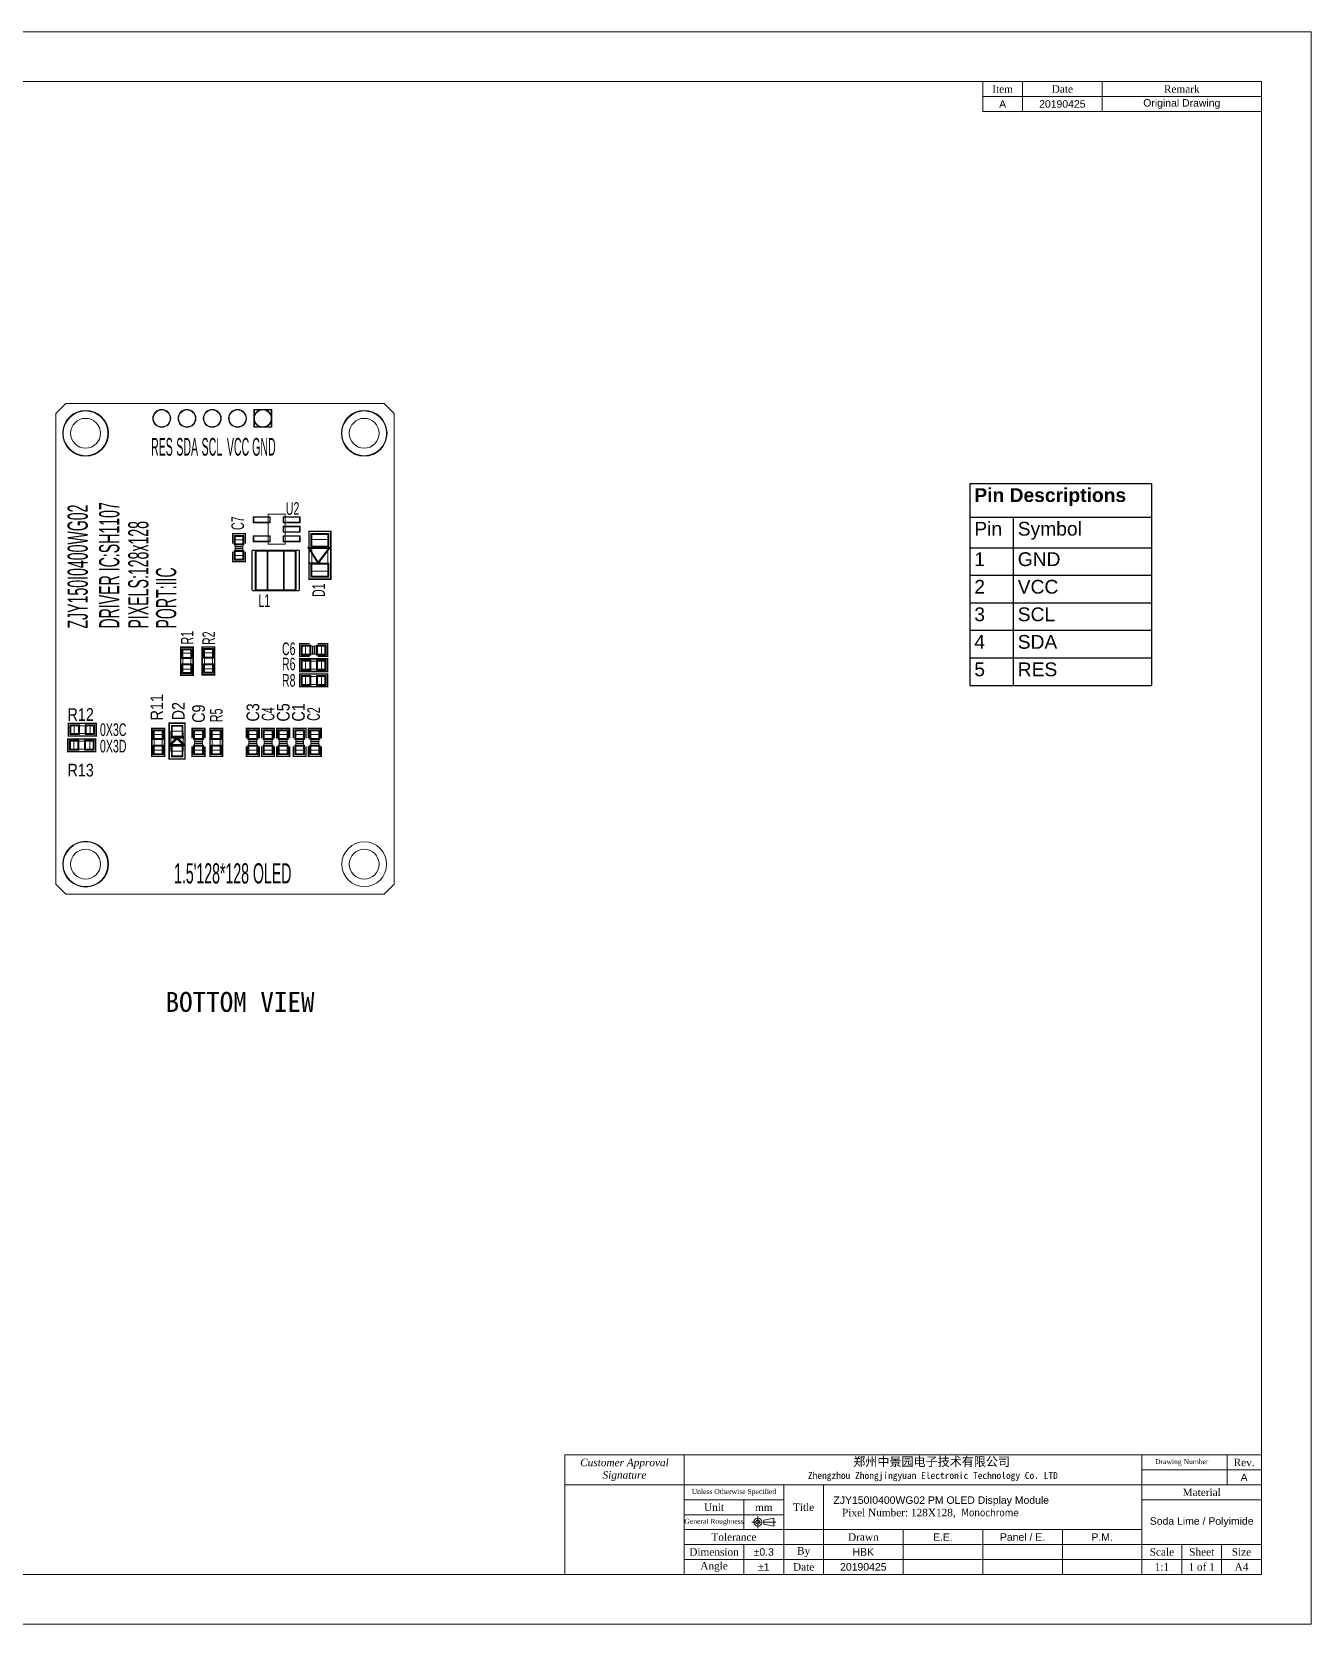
# Model space of a CAD drawing. Header units: millimetres. Extents: x 0 to 240, y 0 to 160.
# Drawn here: x 111.5 to 240, y 0 to 160 of the extents above; entities that cross this region are included whole.
import ezdxf
from ezdxf.enums import TextEntityAlignment as Align

# ---------------------------------------------------------------- set-up
doc = ezdxf.new("R2010")
doc.units = ezdxf.units.MM
doc.linetypes.add('CENTER', pattern=[2, 1.25, -0.25, 0.25, -0.25])
for name, color, linetype in [('BG_OUTLINE', 254, 'Continuous'), ('BG_SILKSCREEN_BOTTOM', 2, 'Continuous'), ('BG_SILKSCREEN_TOP', 7, 'Continuous'), ('Frame', 7, 'Continuous'), ('PG_ASSEMBLY_TOP', 111, 'Continuous'), ('PG_SILKSCREEN_TOP', 7, 'Continuous'), ('PIN_BOTTOM', 2, 'Continuous'), ('PIN_PASTEMASK_TOP', 85, 'Continuous'), ('PIN_SOLDERMASK_BOTTOM', 85, 'Continuous'), ('PIN_SOLDERMASK_TOP', 85, 'Continuous'), ('PIN_TOP', 80, 'Continuous'), ('RD_SILKSCREEN_TOP', 7, 'Continuous')]:
    doc.layers.add(name, color=color, linetype=linetype)
doc.styles.get("Standard").update_dxf_attribs({"font": 'arial.ttf'})

# ---------------------------------------------------------------- blocks, each defined once
blk = doc.blocks.new('*T35')
at = {"color": 0, "linetype": 'ByBlock', "lineweight": -2, "transparency": 16777216}
for p, q in [((0, 0), (18.27, 0)), ((0, 0), (0, -20.28)), ((18.27, 0), (18.27, -20.28)), ((0, -3.38), (18.27, -3.38)), ((4.36, -3.38), (4.36, -20.28)), ((0, -6.44), (18.27, -6.44)), ((0, -9.21), (18.27, -9.21)), ((0, -11.98), (18.27, -11.98)), ((0, -14.74), (18.27, -14.74)), ((0, -17.51), (18.27, -17.51)), ((0, -20.28), (18.27, -20.28))]:
    blk.add_line(p, q, dxfattribs=at)
at = {"color": 0, "lineweight": 0, "transparency": 16777216, "attachment_point": 1}
for s, insert, char_height, width in [('{\\fArial|b1|i0|c0|p34;\\C256;Pin Descriptions }', (0.46, -0.46), 1.3838, 17.3458), ('Pin', (0.46, -3.84), 1.384, 3.4407), ('Symbol', (4.82, -3.84), 1.384, 12.9826), ('1', (0.46, -6.9), 1.38, 3.4407), ('GND', (4.82, -6.9), 1.384, 12.9826), ('2', (0.46, -9.67), 1.38, 3.4407), ('VCC', (4.82, -9.67), 1.384, 12.9826), ('3', (0.46, -12.44), 1.38, 3.4407), ('SCL', (4.82, -12.44), 1.384, 12.9826), ('4', (0.46, -15.21), 1.38, 3.4407), ('SDA', (4.82, -15.21), 1.384, 12.9826), ('5', (0.46, -17.97), 1.38, 3.4407), ('RES', (4.82, -17.97), 1.384, 12.9826)]:
    blk.add_mtext(s, dxfattribs=dict(at, insert=insert, char_height=char_height, width=width))

msp = doc.modelspace()

# ---------------------------------------------------------------- hatches: boundary and pattern name
h = msp.add_hatch()
h.set_pattern_fill('ANSI31', color=3, scale=10)
h.paths.add_polyline_path([(94.401, 98.775), (96.569, 98.775), (96.569, 112.475), (94.401, 112.475)])
h.paths.add_polyline_path([(201.125, 52.657), (226.051, 52.657), (226.051, 80.481), (201.125, 80.481)], flags=9)
h.paths.add_polyline_path([(38.987, 112.977), (41.772, 112.977), (41.772, 114.947), (38.987, 114.947)], flags=9)
h.paths.add_polyline_path([(41.501, 112.977), (44.181, 112.977), (44.181, 114.947), (41.501, 114.947)], flags=9)
h.paths.add_polyline_path([(43.99, 113.028), (46.511, 113.028), (46.511, 114.998), (43.99, 114.998)], flags=9)
h.paths.add_polyline_path([(46.302, 113.003), (48.93, 113.003), (48.93, 114.973), (46.302, 114.973)], flags=9)
h.paths.add_polyline_path([(48.918, 113.028), (51.545, 113.028), (51.545, 114.998), (48.918, 114.998)], flags=9)
h.paths.add_polyline_path([(51.75, 113.028), (53.79, 113.028), (53.79, 114.998), (51.75, 114.998)], flags=9)
h.paths.add_polyline_path([(54.417, 112.977), (56.405, 112.977), (56.405, 114.947), (54.417, 114.947)], flags=9)
h.paths.add_polyline_path([(56.676, 113.01), (59.122, 113.01), (59.122, 114.915), (56.676, 114.915)], flags=9)
h.paths.add_polyline_path([(42.024, 93.808), (57.355, 93.808), (57.355, 97.804), (42.024, 97.804)], flags=9)
h.paths.add_polyline_path([(92.798, 8.188), (128.015, 8.188), (128.015, 13.014), (92.798, 13.014)], flags=9)
h.paths.add_polyline_path([(96.778, 11.758), (124.843, 11.758), (124.843, 16.583), (96.778, 16.583)], flags=9)
h.paths.add_polyline_path([(90.56, 36.753), (136.503, 36.753), (136.503, 41.579), (90.56, 41.579)], flags=9)
h.paths.add_polyline_path([(12.906, 15.417), (58.673, 15.417), (58.673, 43.024), (12.906, 43.024)], flags=9)
h.paths.add_polyline_path([(129.416, 28.209), (142.035, 28.209), (142.035, 32.693), (129.416, 32.693)], flags=9)
h.paths.add_polyline_path([(71.207, 27.195), (81.654, 27.195), (81.654, 33.191), (71.207, 33.191)], flags=9)
h.paths.add_polyline_path([(189.314, 14.056), (214.505, 14.056), (214.505, 17.118), (189.314, 17.118)], flags=9)
h.paths.add_polyline_path([(192.487, 4.97), (197.524, 4.97), (197.524, 6.516), (192.487, 6.516)], flags=9)
h.paths.add_polyline_path([(217.741, 7.965), (220.27, 7.965), (220.27, 9.511), (217.741, 9.511)], flags=9)
h.paths.add_polyline_path([(193.694, 6.465), (196.224, 6.465), (196.224, 8.011), (193.694, 8.011)], flags=9)
h.paths.add_polyline_path([(224.013, 14.227), (230.437, 14.227), (230.437, 15.257), (224.013, 15.257)], flags=9)
h.paths.add_polyline_path([(232.725, 13.965), (233.802, 13.965), (233.802, 15.511), (232.725, 15.511)], flags=9)
h.paths.add_polyline_path([(184.31, 4.964), (185.843, 4.964), (185.843, 6.509), (184.31, 6.509)], flags=9)
h.paths.add_polyline_path([(166.412, 14.183), (175.514, 14.183), (175.514, 17.034), (166.412, 17.034)], flags=9)
h.paths.add_polyline_path([(223.599, 9.569), (234.398, 9.569), (234.398, 11.115), (223.599, 11.115)], flags=9)
h.paths.add_polyline_path([(232.076, 15.456), (234.512, 15.456), (234.512, 17.057), (232.076, 17.057)], flags=9)
h.paths.add_polyline_path([(231.84, 6.447), (234.122, 6.447), (234.122, 8.048), (231.84, 8.048)], flags=9)
h.paths.add_polyline_path([(232.151, 4.948), (233.879, 4.948), (233.879, 6.549), (232.151, 6.549)], flags=9)
h.paths.add_polyline_path([(223.594, 6.447), (226.368, 6.447), (226.368, 8.048), (223.594, 8.048)], flags=9)
h.paths.add_polyline_path([(224.108, 4.956), (225.898, 4.956), (225.898, 6.557), (224.108, 6.557)], flags=9)
h.paths.add_polyline_path([(201.827, 7.965), (204.182, 7.965), (204.182, 9.511), (201.827, 9.511)], flags=9)
h.paths.add_polyline_path([(208.546, 7.965), (213.464, 7.965), (213.464, 9.511), (208.546, 9.511)], flags=9)
h.paths.add_polyline_path([(226.939, 12.446), (231.065, 12.446), (231.065, 14.047), (226.939, 14.047)], flags=9)
h.paths.add_polyline_path([(227.547, 6.447), (230.384, 6.447), (230.384, 8.048), (227.547, 8.048)], flags=9)
h.paths.add_polyline_path([(227.523, 4.947), (230.482, 4.947), (230.482, 6.548), (227.523, 6.548)], flags=9)
h.paths.add_polyline_path([(224.273, 15.789), (229.715, 15.789), (229.715, 16.856), (224.273, 16.856)], flags=9)
h.paths.add_polyline_path([(193.299, 7.956), (196.687, 7.956), (196.687, 9.557), (193.299, 9.557)], flags=9)
h.paths.add_polyline_path([(188.16, 6.567), (189.828, 6.567), (189.828, 8.169), (188.16, 8.169)], flags=9)
h.paths.add_polyline_path([(187.773, 4.956), (190.239, 4.956), (190.239, 6.557), (187.773, 6.557)], flags=9)
h.paths.add_polyline_path([(187.766, 10.946), (190.232, 10.946), (190.232, 12.547), (187.766, 12.547)], flags=9)
h.paths.add_polyline_path([(176.994, 9.789), (183.006, 9.789), (183.006, 10.856), (176.994, 10.856)], flags=9)
h.paths.add_polyline_path([(177.375, 6.446), (182.611, 6.446), (182.611, 8.047), (177.375, 8.047)], flags=9)
h.paths.add_polyline_path([(178.471, 5.058), (181.552, 5.058), (181.552, 6.659), (178.471, 6.659)], flags=9)
h.paths.add_polyline_path([(179.598, 7.946), (184.4, 7.946), (184.4, 9.547), (179.598, 9.547)], flags=9)
h.paths.add_polyline_path([(178.824, 10.947), (181.17, 10.947), (181.17, 12.549), (178.824, 12.549)], flags=9)
h.paths.add_polyline_path([(177.772, 12.788), (186.224, 12.788), (186.224, 13.856), (177.772, 13.856)], flags=9)
h.paths.add_polyline_path([(183.949, 10.948), (186.047, 10.948), (186.047, 12.549), (183.949, 12.549)], flags=9)
h.paths.add_polyline_path([(183.801, 6.471), (186.207, 6.471), (186.207, 8.016), (183.801, 8.016)], flags=9)
h.paths.add_polyline_path([(191.812, 10.438), (218.742, 10.438), (218.742, 13.247), (191.812, 13.247)], flags=9)
h.paths.add_polyline_path([(70.671, 118.753), (70.671, 123.582), (67.58, 123.582), (67.58, 118.753)], flags=9)
h.paths.add_polyline_path([(73.669, 118.761), (73.669, 123.59), (70.578, 123.59), (70.578, 118.761)], flags=9)
h.paths.add_polyline_path([(70.584, 102.564), (70.584, 108.558), (67.493, 108.558), (67.493, 102.564)], flags=9)
h.paths.add_polyline_path([(67.741, 100.457), (67.741, 110.641), (64.65, 110.641), (64.65, 100.457)], flags=9)
h.paths.add_polyline_path([(75.88, 99.084), (75.88, 112.18), (72.789, 112.18), (72.789, 99.084)], flags=9)
h.paths.add_polyline_path([(66.876, 124.989), (71.704, 124.989), (71.704, 128.08), (66.876, 128.08)], flags=9)
h.paths.add_polyline_path([(66.901, 128.29), (71.73, 128.29), (71.73, 131.381), (66.901, 131.381)], flags=9)
h.paths.add_polyline_path([(47.012, 134.228), (53.006, 134.228), (53.006, 137.319), (47.012, 137.319)], flags=9)
h.paths.add_polyline_path([(43.794, 128.547), (53.979, 128.547), (53.979, 131.638), (43.794, 131.638)], flags=9)
h.paths.add_polyline_path([(42.812, 138.476), (55.908, 138.476), (55.908, 141.567), (42.812, 141.567)], flags=9)
h.paths.add_polyline_path([(48.155, 120.642), (52.984, 120.642), (52.984, 123.733), (48.155, 123.733)], flags=9)
h.paths.add_polyline_path([(35.041, 120.65), (39.87, 120.65), (39.87, 123.741), (35.041, 123.741)], flags=9)
h.paths.add_polyline_path([(30.59, 120.112), (30.59, 124.94), (27.499, 124.94), (27.499, 120.112)], flags=9)
h.paths.add_polyline_path([(36.848, 92.184), (40.434, 84.288), (43.248, 85.567), (39.662, 93.462)], flags=9)
h.paths.add_polyline_path([(29.575, 83.043), (34.902, 90.75), (32.36, 92.507), (27.032, 84.8)], flags=9)
h.paths.add_polyline_path([(33.199, 102.564), (33.199, 108.558), (30.108, 108.558), (30.108, 102.564)], flags=9)
h.paths.add_polyline_path([(46.27, 81.171), (52.264, 81.171), (52.264, 84.262), (46.27, 84.262)], flags=9)
h.paths.add_polyline_path([(107.388, 133.339), (115.436, 133.339), (115.436, 138.491), (107.388, 138.491)], flags=9)
h.paths.add_polyline_path([(108.262, 122.368), (114.367, 122.368), (114.367, 127.52), (108.262, 127.52)], flags=9)
h.paths.add_polyline_path([(106.678, 127.975), (114.725, 127.975), (114.725, 133.127), (106.678, 133.127)], flags=9)

# ---------------------------------------------------------------- linework, layer by layer
at = {"lineweight": 0}
for p, q in [((207, 155), (219, 155)), ((219, 155), (235, 155)), ((235, 155), (235, 152)), ((235, 5), (235, 12.5)), ((165, 5), (231, 5)), ((231, 5), (235, 5))]:
    msp.add_line(p, q, dxfattribs=at)
for points in [[(0, 0), (240, 0), (240, 160), (0, 160)], [(5, 5), (235, 5), (235, 155), (5, 155)]]:
    msp.add_lwpolyline(points, close=True, dxfattribs=at)
at = {"linetype": 'Continuous', "lineweight": 0}
for centre, radius in [((116.852, 119.662), 2.25), ((144.852, 119.662), 2.25), ((116.852, 119.662), 1.5), ((144.852, 119.662), 1.5), ((116.852, 76.362), 2.25), ((144.852, 76.362), 2.25), ((116.852, 76.362), 1.5), ((144.852, 76.362), 1.5)]:
    msp.add_circle(centre, radius, dxfattribs=at)
at = {"layer": 'BG_OUTLINE', "color": 5, "lineweight": 0}
msp.add_lwpolyline([(114.852, 73.362), (146.852, 73.362), (147.852, 74.362), (147.852, 121.662), (146.852, 122.662), (114.852, 122.662), (113.852, 121.662), (113.852, 74.362), (114.852, 73.362)], dxfattribs=at)
at = {"layer": 'Frame', "lineweight": 0}
for p, q in [((207, 152), (207, 155)), ((211, 152), (211, 155)), ((219, 152), (219, 155)), ((207, 153.5), (235, 153.5)), ((207, 152), (235, 152)), ((165, 17), (235, 17)), ((165, 5), (165, 17)), ((177, 5), (177, 17)), ((223, 5), (223, 17)), ((231.577, 14), (231.577, 17)), ((223, 15.5), (235, 15.5)), ((165, 14), (235, 14)), ((187, 5), (187, 14)), ((191, 5), (191, 14)), ((177, 12.5), (187, 12.5)), ((183, 9.5), (183, 12.5)), ((223, 12.5), (235, 12.5)), ((177, 11), (187, 11)), ((177, 9.5), (223, 9.5)), ((177, 8), (235, 8)), ((183, 5), (183, 8)), ((199, 5), (199, 9.5)), ((207, 5), (207, 9.5)), ((215, 5), (215, 9.5)), ((227, 5), (227, 8)), ((231, 5), (231, 8)), ((177, 6.5), (235, 6.5))]:
    msp.add_line(p, q, dxfattribs=at)
at = {"layer": 'Frame', "linetype": 'CENTER', "lineweight": 0}
for p, q in [((186.2, 10.25), (183.8, 10.25)), ((184.4, 10.85), (184.4, 9.65))]:
    msp.add_line(p, q, dxfattribs=at)
at = {"layer": 'Frame', "lineweight": 0}
msp.add_lwpolyline([(186, 9.85), (186, 10.65), (185, 10.45), (185, 10.05)], close=True, dxfattribs=at)
for radius in [0.4, 0.2]:
    msp.add_circle((184.4, 10.25), radius, dxfattribs=at)
at = {"layer": 'PG_ASSEMBLY_TOP', "lineweight": 0}
for points in [[(119.102, 119.662, 1), (114.602, 119.662, 1)], [(147.102, 119.662, 1), (142.602, 119.662, 1)], [(119.102, 76.362, 1), (114.602, 76.362, 1)]]:
    msp.add_lwpolyline(points, format="xyb", close=True, dxfattribs=at)
for points in [[(135.202, 108.521), (135.202, 111.521), (136.902, 111.521), (136.902, 108.521), (135.202, 108.521)], [(131.867, 108.967), (131.867, 107.367), (132.667, 107.367), (132.667, 108.967), (131.867, 108.967)], [(141.195, 105.805), (141.195, 109.005), (139.595, 109.005), (139.595, 105.805), (141.195, 105.805)], [(138.96, 97.48), (140.56, 97.48), (140.56, 98.28), (138.96, 98.28), (138.96, 97.48)], [(126.635, 97.563), (126.635, 95.963), (127.435, 95.963), (127.435, 97.563), (126.635, 97.563)], [(128.794, 97.588), (128.794, 95.988), (129.594, 95.988), (129.594, 97.588), (128.794, 97.588)], [(138.96, 95.956), (140.56, 95.956), (140.56, 96.756), (138.96, 96.756), (138.96, 95.956)], [(140.56, 95.232), (138.96, 95.232), (138.96, 94.432), (140.56, 94.432), (140.56, 95.232)], [(117.319, 90.279), (115.719, 90.279), (115.719, 89.479), (117.319, 89.479), (117.319, 90.279)], [(125.414, 89.736), (125.414, 87.736), (126.674, 87.736), (126.674, 89.736), (125.414, 89.736)], [(117.268, 88.71), (115.668, 88.71), (115.668, 87.91), (117.268, 87.91), (117.268, 88.71)], [(124.539, 87.809), (124.539, 89.409), (123.739, 89.409), (123.739, 87.809), (124.539, 87.809)], [(127.803, 89.409), (127.803, 87.809), (128.603, 87.809), (128.603, 89.409), (127.803, 89.409)], [(130.381, 87.809), (130.381, 89.409), (129.581, 89.409), (129.581, 87.809), (130.381, 87.809)], [(134.064, 87.809), (134.064, 89.409), (133.264, 89.409), (133.264, 87.809), (134.064, 87.809)], [(135.588, 87.809), (135.588, 89.409), (134.788, 89.409), (134.788, 87.809), (135.588, 87.809)], [(137.112, 87.809), (137.112, 89.409), (136.312, 89.409), (136.312, 87.809), (137.112, 87.809)], [(138.763, 87.809), (138.763, 89.409), (137.963, 89.409), (137.963, 87.809), (138.763, 87.809)], [(140.287, 87.809), (140.287, 89.409), (139.487, 89.409), (139.487, 87.809), (140.287, 87.809)]]:
    msp.add_lwpolyline(points, dxfattribs=at)
msp.add_lwpolyline([(133.95, 103.881, 0.2, 0.2, 0), (137.95, 103.881, 0.2, 0.2, 0), (137.95, 107.881, 0.2, 0.2, 0), (133.95, 107.881, 0.2, 0.2, 0), (133.95, 103.881, 0.2, 0.2, 0)], format="xyseb", dxfattribs=at)
at = {"layer": 'PG_SILKSCREEN_TOP', "lineweight": 0}
for points in [[(135.202, 108.521, 0.1, 0.1, 0), (135.202, 111.521, 0.1, 0.1, 0), (136.902, 111.521, 0.1, 0.1, 0), (136.902, 108.521, 0.1, 0.1, 0), (135.202, 108.521, 0.1, 0.1, 0)], [(131.632, 108.567, 0.15, 0.15, 0), (131.632, 109.567, 0.15, 0.15, 0), (132.902, 109.567, 0.15, 0.15, 0), (132.902, 108.567, 0.15, 0.15, 0)], [(139.295, 109.805, 0.15, 0.15, 0), (141.495, 109.805, 0.15, 0.15, 0), (141.495, 105.005, 0.15, 0.15, 0), (139.295, 105.005, 0.15, 0.15, 0), (139.295, 109.805, 0.15, 0.15, 0)], [(131.632, 107.767, 0.15, 0.15, 0), (131.632, 106.767, 0.15, 0.15, 0), (132.902, 106.767, 0.15, 0.15, 0), (132.902, 107.767, 0.15, 0.15, 0)], [(131.917, 108.267, 0.127, 0.127, 0), (132.617, 108.267, 0.127, 0.127, 0)], [(131.917, 108.067, 0.127, 0.127, 0), (132.617, 108.067, 0.127, 0.127, 0)], [(135.5, 107.881, 0.2, 0.2, 0), (136.4, 107.881, 0.2, 0.2, 0)], [(141.361, 108.142, 0.203, 0.203, 0), (139.278, 108.142, 0.203, 0.203, 0), (140.218, 106.643, 0.203, 0.203, 0), (141.361, 108.142, 0.203, 0.203, 0)], [(139.379, 106.592, 0.203, 0.203, 0), (141.284, 106.567, 0.203, 0.203, 0)], [(135.5, 103.881, 0.2, 0.2, 0), (136.4, 103.881, 0.2, 0.2, 0)], [(127.67, 95.363, 0.15, 0.15, 0), (127.67, 98.163, 0.15, 0.15, 0), (126.4, 98.163, 0.15, 0.15, 0), (126.4, 95.363, 0.15, 0.15, 0), (127.67, 95.363, 0.15, 0.15, 0)], [(129.829, 95.388, 0.15, 0.15, 0), (129.829, 98.188, 0.15, 0.15, 0), (128.559, 98.188, 0.15, 0.15, 0), (128.559, 95.388, 0.15, 0.15, 0), (129.829, 95.388, 0.15, 0.15, 0)], [(139.36, 97.245, 0.15, 0.15, 0), (138.36, 97.245, 0.15, 0.15, 0), (138.36, 98.515, 0.15, 0.15, 0), (139.36, 98.515, 0.15, 0.15, 0)], [(139.66, 97.53, 0.127, 0.127, 0), (139.66, 98.23, 0.127, 0.127, 0)], [(139.86, 97.53, 0.127, 0.127, 0), (139.86, 98.23, 0.127, 0.127, 0)], [(140.16, 97.245, 0.15, 0.15, 0), (141.16, 97.245, 0.15, 0.15, 0), (141.16, 98.515, 0.15, 0.15, 0), (140.16, 98.515, 0.15, 0.15, 0)], [(141.16, 96.991, 0.15, 0.15, 0), (138.36, 96.991, 0.15, 0.15, 0), (138.36, 95.721, 0.15, 0.15, 0), (141.16, 95.721, 0.15, 0.15, 0), (141.16, 96.991, 0.15, 0.15, 0)], [(138.36, 94.197, 0.15, 0.15, 0), (141.16, 94.197, 0.15, 0.15, 0), (141.16, 95.467, 0.15, 0.15, 0), (138.36, 95.467, 0.15, 0.15, 0), (138.36, 94.197, 0.15, 0.15, 0)], [(115.119, 89.244, 0.15, 0.15, 0), (117.919, 89.244, 0.15, 0.15, 0), (117.919, 90.514, 0.15, 0.15, 0), (115.119, 90.514, 0.15, 0.15, 0), (115.119, 89.244, 0.15, 0.15, 0)], [(123.504, 90.009, 0.15, 0.15, 0), (123.504, 87.209, 0.15, 0.15, 0), (124.774, 87.209, 0.15, 0.15, 0), (124.774, 90.009, 0.15, 0.15, 0), (123.504, 90.009, 0.15, 0.15, 0)], [(126.844, 90.436, 0.15, 0.15, 0), (126.844, 86.936, 0.15, 0.15, 0), (125.244, 86.936, 0.15, 0.15, 0), (125.244, 90.536, 0.15, 0.15, 0), (126.844, 90.536, 0.15, 0.15, 0), (126.844, 90.336, 0.15, 0.15, 0)], [(127.568, 89.009, 0.15, 0.15, 0), (127.568, 90.009, 0.15, 0.15, 0), (128.838, 90.009, 0.15, 0.15, 0), (128.838, 89.009, 0.15, 0.15, 0)], [(129.346, 90.009, 0.15, 0.15, 0), (129.346, 87.209, 0.15, 0.15, 0), (130.616, 87.209, 0.15, 0.15, 0), (130.616, 90.009, 0.15, 0.15, 0), (129.346, 90.009, 0.15, 0.15, 0)], [(134.299, 89.009, 0.15, 0.15, 0), (134.299, 90.009, 0.15, 0.15, 0), (133.029, 90.009, 0.15, 0.15, 0), (133.029, 89.009, 0.15, 0.15, 0)], [(135.823, 89.009, 0.15, 0.15, 0), (135.823, 90.009, 0.15, 0.15, 0), (134.553, 90.009, 0.15, 0.15, 0), (134.553, 89.009, 0.15, 0.15, 0)], [(137.347, 89.009, 0.15, 0.15, 0), (137.347, 90.009, 0.15, 0.15, 0), (136.077, 90.009, 0.15, 0.15, 0), (136.077, 89.009, 0.15, 0.15, 0)], [(138.998, 89.009, 0.15, 0.15, 0), (138.998, 90.009, 0.15, 0.15, 0), (137.728, 90.009, 0.15, 0.15, 0), (137.728, 89.009, 0.15, 0.15, 0)], [(140.522, 89.009, 0.15, 0.15, 0), (140.522, 90.009, 0.15, 0.15, 0), (139.252, 90.009, 0.15, 0.15, 0), (139.252, 89.009, 0.15, 0.15, 0)], [(115.068, 87.675, 0.15, 0.15, 0), (117.868, 87.675, 0.15, 0.15, 0), (117.868, 88.945, 0.15, 0.15, 0), (115.068, 88.945, 0.15, 0.15, 0), (115.068, 87.675, 0.15, 0.15, 0)], [(126.705, 88.33, 0.254, 0.254, 0), (126.705, 88.381, 0.254, 0.254, 0), (126.044, 89.041, 0.254, 0.254, 0), (125.359, 88.355, 0.254, 0.254, 0), (125.384, 88.33, 0.254, 0.254, 0), (126.705, 88.33, 0.254, 0.254, 0)], [(126.73, 89.092, 0.254, 0.254, 0), (125.384, 89.092, 0.254, 0.254, 0)], [(127.568, 88.209, 0.15, 0.15, 0), (127.568, 87.209, 0.15, 0.15, 0), (128.838, 87.209, 0.15, 0.15, 0), (128.838, 88.209, 0.15, 0.15, 0)], [(127.853, 88.709, 0.127, 0.127, 0), (128.553, 88.709, 0.127, 0.127, 0)], [(127.853, 88.509, 0.127, 0.127, 0), (128.553, 88.509, 0.127, 0.127, 0)], [(134.299, 88.209, 0.15, 0.15, 0), (134.299, 87.209, 0.15, 0.15, 0), (133.029, 87.209, 0.15, 0.15, 0), (133.029, 88.209, 0.15, 0.15, 0)], [(134.014, 88.709, 0.127, 0.127, 0), (133.314, 88.709, 0.127, 0.127, 0)], [(134.014, 88.509, 0.127, 0.127, 0), (133.314, 88.509, 0.127, 0.127, 0)], [(135.823, 88.209, 0.15, 0.15, 0), (135.823, 87.209, 0.15, 0.15, 0), (134.553, 87.209, 0.15, 0.15, 0), (134.553, 88.209, 0.15, 0.15, 0)], [(135.538, 88.709, 0.127, 0.127, 0), (134.838, 88.709, 0.127, 0.127, 0)], [(135.538, 88.509, 0.127, 0.127, 0), (134.838, 88.509, 0.127, 0.127, 0)], [(137.347, 88.209, 0.15, 0.15, 0), (137.347, 87.209, 0.15, 0.15, 0), (136.077, 87.209, 0.15, 0.15, 0), (136.077, 88.209, 0.15, 0.15, 0)], [(137.062, 88.709, 0.127, 0.127, 0), (136.362, 88.709, 0.127, 0.127, 0)], [(137.062, 88.509, 0.127, 0.127, 0), (136.362, 88.509, 0.127, 0.127, 0)], [(138.998, 88.209, 0.15, 0.15, 0), (138.998, 87.209, 0.15, 0.15, 0), (137.728, 87.209, 0.15, 0.15, 0), (137.728, 88.209, 0.15, 0.15, 0)], [(138.713, 88.709, 0.127, 0.127, 0), (138.013, 88.709, 0.127, 0.127, 0)], [(138.713, 88.509, 0.127, 0.127, 0), (138.013, 88.509, 0.127, 0.127, 0)], [(140.522, 88.209, 0.15, 0.15, 0), (140.522, 87.209, 0.15, 0.15, 0), (139.252, 87.209, 0.15, 0.15, 0), (139.252, 88.209, 0.15, 0.15, 0)], [(140.237, 88.709, 0.127, 0.127, 0), (139.537, 88.709, 0.127, 0.127, 0)], [(140.237, 88.509, 0.127, 0.127, 0), (139.537, 88.509, 0.127, 0.127, 0)]]:
    msp.add_lwpolyline(points, format="xyseb", dxfattribs=at)
at = {"layer": 'PIN_BOTTOM', "lineweight": 0}
msp.add_lwpolyline([(135.512, 122.012), (135.512, 120.312), (133.812, 120.312), (133.812, 122.012)], close=True, dxfattribs=at)
for centre, radius in [((116.852, 119.662), 2.25), ((124.502, 121.162), 0.85), ((127.042, 121.162), 0.85), ((129.582, 121.162), 0.85), ((132.122, 121.162), 0.85), ((132.122, 121.162), 0.85), ((134.662, 121.162), 0.85), ((144.852, 119.662), 2.25), ((116.852, 76.362), 2.25)]:
    msp.add_circle(centre, radius, dxfattribs=at)
at = {"layer": 'PIN_PASTEMASK_TOP', "lineweight": 0}
for points in [[(135.352, 110.721), (133.752, 110.721), (133.752, 111.221), (135.352, 111.221)], [(138.352, 110.721), (136.752, 110.721), (136.752, 111.221), (138.352, 111.221)], [(132.667, 108.547), (131.867, 108.547), (131.867, 109.307), (132.667, 109.307)], [(135.352, 108.821), (133.752, 108.821), (133.752, 109.321), (135.352, 109.321)], [(138.352, 109.771), (136.752, 109.771), (136.752, 110.271), (138.352, 110.271)], [(138.352, 108.821), (136.752, 108.821), (136.752, 109.321), (138.352, 109.321)], [(141.195, 108.305), (139.595, 108.305), (139.595, 109.505), (141.195, 109.505)], [(132.667, 107.027), (131.867, 107.027), (131.867, 107.787), (132.667, 107.787)], [(141.195, 105.305), (139.595, 105.305), (139.595, 106.505), (141.195, 106.505)], [(127.435, 97.143), (126.635, 97.143), (126.635, 97.903), (127.435, 97.903)], [(129.594, 97.168), (128.794, 97.168), (128.794, 97.928), (129.594, 97.928)], [(139.38, 98.28), (139.38, 97.48), (138.62, 97.48), (138.62, 98.28)], [(140.9, 98.28), (140.9, 97.48), (140.14, 97.48), (140.14, 98.28)], [(127.435, 95.623), (126.635, 95.623), (126.635, 96.383), (127.435, 96.383)], [(129.594, 95.648), (128.794, 95.648), (128.794, 96.408), (129.594, 96.408)], [(139.38, 96.756), (139.38, 95.956), (138.62, 95.956), (138.62, 96.756)], [(140.9, 96.756), (140.9, 95.956), (140.14, 95.956), (140.14, 96.756)], [(138.62, 94.432), (138.62, 95.232), (139.38, 95.232), (139.38, 94.432)], [(140.14, 94.432), (140.14, 95.232), (140.9, 95.232), (140.9, 94.432)], [(115.379, 89.479), (115.379, 90.279), (116.139, 90.279), (116.139, 89.479)], [(116.899, 89.479), (116.899, 90.279), (117.659, 90.279), (117.659, 89.479)], [(123.739, 89.749), (124.539, 89.749), (124.539, 88.989), (123.739, 88.989)], [(125.544, 90.236), (126.544, 90.236), (126.544, 89.236), (125.544, 89.236)], [(128.603, 88.989), (127.803, 88.989), (127.803, 89.749), (128.603, 89.749)], [(129.581, 89.749), (130.381, 89.749), (130.381, 88.989), (129.581, 88.989)], [(133.264, 89.749), (134.064, 89.749), (134.064, 88.989), (133.264, 88.989)], [(134.788, 89.749), (135.588, 89.749), (135.588, 88.989), (134.788, 88.989)], [(136.312, 89.749), (137.112, 89.749), (137.112, 88.989), (136.312, 88.989)], [(137.963, 89.749), (138.763, 89.749), (138.763, 88.989), (137.963, 88.989)], [(139.487, 89.749), (140.287, 89.749), (140.287, 88.989), (139.487, 88.989)], [(115.328, 87.91), (115.328, 88.71), (116.088, 88.71), (116.088, 87.91)], [(116.848, 87.91), (116.848, 88.71), (117.608, 88.71), (117.608, 87.91)], [(123.739, 88.229), (124.539, 88.229), (124.539, 87.469), (123.739, 87.469)], [(125.544, 88.236), (126.544, 88.236), (126.544, 87.236), (125.544, 87.236)], [(128.603, 87.469), (127.803, 87.469), (127.803, 88.229), (128.603, 88.229)], [(129.581, 88.229), (130.381, 88.229), (130.381, 87.469), (129.581, 87.469)], [(133.264, 88.229), (134.064, 88.229), (134.064, 87.469), (133.264, 87.469)], [(134.788, 88.229), (135.588, 88.229), (135.588, 87.469), (134.788, 87.469)], [(136.312, 88.229), (137.112, 88.229), (137.112, 87.469), (136.312, 87.469)], [(137.963, 88.229), (138.763, 88.229), (138.763, 87.469), (137.963, 87.469)], [(139.487, 88.229), (140.287, 88.229), (140.287, 87.469), (139.487, 87.469)]]:
    msp.add_lwpolyline(points, close=True, dxfattribs=at)
for points in [[(133.7, 103.881), (135, 103.881, 0.414198), (135.1, 103.981), (135.1, 107.781, 0.414198), (135, 107.881), (133.7, 107.881, 0.414198), (133.6, 107.781), (133.6, 103.981, 0.414198)], [(136.9, 103.881), (138.2, 103.881, 0.414198), (138.3, 103.981), (138.3, 107.781, 0.414198), (138.2, 107.881), (136.9, 107.881, 0.414198), (136.8, 107.781), (136.8, 103.981, 0.414198)]]:
    msp.add_lwpolyline(points, format="xyb", close=True, dxfattribs=at)
at = {"layer": 'PIN_SOLDERMASK_BOTTOM', "lineweight": 0}
msp.add_lwpolyline([(135.562, 122.062), (135.562, 120.262), (133.762, 120.262), (133.762, 122.062)], close=True, dxfattribs=at)
for centre, radius in [((116.852, 119.662), 2.3), ((124.502, 121.162), 0.9), ((127.042, 121.162), 0.9), ((129.582, 121.162), 0.9), ((132.122, 121.162), 0.9), ((132.122, 121.162), 0.9), ((134.662, 121.162), 0.9), ((144.852, 119.662), 2.3), ((116.852, 76.362), 2.3)]:
    msp.add_circle(centre, radius, dxfattribs=at)
at = {"layer": 'PIN_SOLDERMASK_TOP', "lineweight": 0}
for points in [[(135.562, 122.062), (135.562, 120.262), (133.762, 120.262), (133.762, 122.062)], [(135.402, 110.671), (133.702, 110.671), (133.702, 111.271), (135.402, 111.271)], [(138.402, 110.671), (136.702, 110.671), (136.702, 111.271), (138.402, 111.271)], [(132.767, 108.447), (131.767, 108.447), (131.767, 109.407), (132.767, 109.407)], [(135.402, 108.771), (133.702, 108.771), (133.702, 109.371), (135.402, 109.371)], [(138.402, 109.721), (136.702, 109.721), (136.702, 110.321), (138.402, 110.321)], [(138.402, 108.771), (136.702, 108.771), (136.702, 109.371), (138.402, 109.371)], [(141.295, 108.205), (139.495, 108.205), (139.495, 109.605), (141.295, 109.605)], [(132.767, 106.927), (131.767, 106.927), (131.767, 107.887), (132.767, 107.887)], [(141.295, 105.205), (139.495, 105.205), (139.495, 106.605), (141.295, 106.605)], [(127.535, 97.043), (126.535, 97.043), (126.535, 98.003), (127.535, 98.003)], [(129.694, 97.068), (128.694, 97.068), (128.694, 98.028), (129.694, 98.028)], [(139.48, 98.38), (139.48, 97.38), (138.52, 97.38), (138.52, 98.38)], [(141, 98.38), (141, 97.38), (140.04, 97.38), (140.04, 98.38)], [(127.535, 95.523), (126.535, 95.523), (126.535, 96.483), (127.535, 96.483)], [(129.694, 95.548), (128.694, 95.548), (128.694, 96.508), (129.694, 96.508)], [(139.48, 96.856), (139.48, 95.856), (138.52, 95.856), (138.52, 96.856)], [(141, 96.856), (141, 95.856), (140.04, 95.856), (140.04, 96.856)], [(138.52, 94.332), (138.52, 95.332), (139.48, 95.332), (139.48, 94.332)], [(140.04, 94.332), (140.04, 95.332), (141, 95.332), (141, 94.332)], [(115.279, 89.379), (115.279, 90.379), (116.239, 90.379), (116.239, 89.379)], [(116.799, 89.379), (116.799, 90.379), (117.759, 90.379), (117.759, 89.379)], [(123.639, 89.849), (124.639, 89.849), (124.639, 88.889), (123.639, 88.889)], [(125.469, 90.311), (126.619, 90.311), (126.619, 89.161), (125.469, 89.161)], [(128.703, 88.889), (127.703, 88.889), (127.703, 89.849), (128.703, 89.849)], [(129.481, 89.849), (130.481, 89.849), (130.481, 88.889), (129.481, 88.889)], [(133.164, 89.849), (134.164, 89.849), (134.164, 88.889), (133.164, 88.889)], [(134.688, 89.849), (135.688, 89.849), (135.688, 88.889), (134.688, 88.889)], [(136.212, 89.849), (137.212, 89.849), (137.212, 88.889), (136.212, 88.889)], [(137.863, 89.849), (138.863, 89.849), (138.863, 88.889), (137.863, 88.889)], [(139.387, 89.849), (140.387, 89.849), (140.387, 88.889), (139.387, 88.889)], [(115.228, 87.81), (115.228, 88.81), (116.188, 88.81), (116.188, 87.81)], [(116.748, 87.81), (116.748, 88.81), (117.708, 88.81), (117.708, 87.81)], [(123.639, 88.329), (124.639, 88.329), (124.639, 87.369), (123.639, 87.369)], [(125.469, 88.311), (126.619, 88.311), (126.619, 87.161), (125.469, 87.161)], [(128.703, 87.369), (127.703, 87.369), (127.703, 88.329), (128.703, 88.329)], [(129.481, 88.329), (130.481, 88.329), (130.481, 87.369), (129.481, 87.369)], [(133.164, 88.329), (134.164, 88.329), (134.164, 87.369), (133.164, 87.369)], [(134.688, 88.329), (135.688, 88.329), (135.688, 87.369), (134.688, 87.369)], [(136.212, 88.329), (137.212, 88.329), (137.212, 87.369), (136.212, 87.369)], [(137.863, 88.329), (138.863, 88.329), (138.863, 87.369), (137.863, 87.369)], [(139.387, 88.329), (140.387, 88.329), (140.387, 87.369), (139.387, 87.369)]]:
    msp.add_lwpolyline(points, close=True, dxfattribs=at)
for points in [[(133.65, 103.831), (135.05, 103.831, 0.414199), (135.15, 103.931), (135.15, 107.831, 0.414199), (135.05, 107.931), (133.65, 107.931, 0.414199), (133.55, 107.831), (133.55, 103.931, 0.414199)], [(136.85, 103.831), (138.25, 103.831, 0.414199), (138.35, 103.931), (138.35, 107.831, 0.414199), (138.25, 107.931), (136.85, 107.931, 0.414199), (136.75, 107.831), (136.75, 103.931, 0.414199)]]:
    msp.add_lwpolyline(points, format="xyb", close=True, dxfattribs=at)
for centre, radius in [((116.852, 119.662), 2.3), ((124.502, 121.162), 0.9), ((127.042, 121.162), 0.9), ((129.582, 121.162), 0.9), ((132.122, 121.162), 0.9), ((132.122, 121.162), 0.9), ((134.662, 121.162), 0.9), ((144.852, 119.662), 2.3), ((116.852, 76.362), 2.3)]:
    msp.add_circle(centre, radius, dxfattribs=at)
at = {"layer": 'PIN_TOP', "lineweight": 0}
for points in [[(135.512, 122.012), (135.512, 120.312), (133.812, 120.312), (133.812, 122.012)], [(135.352, 110.721), (133.752, 110.721), (133.752, 111.221), (135.352, 111.221)], [(138.352, 110.721), (136.752, 110.721), (136.752, 111.221), (138.352, 111.221)], [(132.667, 108.547), (131.867, 108.547), (131.867, 109.307), (132.667, 109.307)], [(135.352, 108.821), (133.752, 108.821), (133.752, 109.321), (135.352, 109.321)], [(138.352, 109.771), (136.752, 109.771), (136.752, 110.271), (138.352, 110.271)], [(138.352, 108.821), (136.752, 108.821), (136.752, 109.321), (138.352, 109.321)], [(141.195, 108.305), (139.595, 108.305), (139.595, 109.505), (141.195, 109.505)], [(132.667, 107.027), (131.867, 107.027), (131.867, 107.787), (132.667, 107.787)], [(141.195, 105.305), (139.595, 105.305), (139.595, 106.505), (141.195, 106.505)], [(127.435, 97.143), (126.635, 97.143), (126.635, 97.903), (127.435, 97.903)], [(129.594, 97.168), (128.794, 97.168), (128.794, 97.928), (129.594, 97.928)], [(139.38, 98.28), (139.38, 97.48), (138.62, 97.48), (138.62, 98.28)], [(140.9, 98.28), (140.9, 97.48), (140.14, 97.48), (140.14, 98.28)], [(127.435, 95.623), (126.635, 95.623), (126.635, 96.383), (127.435, 96.383)], [(129.594, 95.648), (128.794, 95.648), (128.794, 96.408), (129.594, 96.408)], [(139.38, 96.756), (139.38, 95.956), (138.62, 95.956), (138.62, 96.756)], [(140.9, 96.756), (140.9, 95.956), (140.14, 95.956), (140.14, 96.756)], [(138.62, 94.432), (138.62, 95.232), (139.38, 95.232), (139.38, 94.432)], [(140.14, 94.432), (140.14, 95.232), (140.9, 95.232), (140.9, 94.432)], [(115.379, 89.479), (115.379, 90.279), (116.139, 90.279), (116.139, 89.479)], [(116.899, 89.479), (116.899, 90.279), (117.659, 90.279), (117.659, 89.479)], [(123.739, 89.749), (124.539, 89.749), (124.539, 88.989), (123.739, 88.989)], [(125.544, 90.236), (126.544, 90.236), (126.544, 89.236), (125.544, 89.236)], [(128.603, 88.989), (127.803, 88.989), (127.803, 89.749), (128.603, 89.749)], [(129.581, 89.749), (130.381, 89.749), (130.381, 88.989), (129.581, 88.989)], [(133.264, 89.749), (134.064, 89.749), (134.064, 88.989), (133.264, 88.989)], [(134.788, 89.749), (135.588, 89.749), (135.588, 88.989), (134.788, 88.989)], [(136.312, 89.749), (137.112, 89.749), (137.112, 88.989), (136.312, 88.989)], [(137.963, 89.749), (138.763, 89.749), (138.763, 88.989), (137.963, 88.989)], [(139.487, 89.749), (140.287, 89.749), (140.287, 88.989), (139.487, 88.989)], [(115.328, 87.91), (115.328, 88.71), (116.088, 88.71), (116.088, 87.91)], [(116.848, 87.91), (116.848, 88.71), (117.608, 88.71), (117.608, 87.91)], [(123.739, 88.229), (124.539, 88.229), (124.539, 87.469), (123.739, 87.469)], [(125.544, 88.236), (126.544, 88.236), (126.544, 87.236), (125.544, 87.236)], [(128.603, 87.469), (127.803, 87.469), (127.803, 88.229), (128.603, 88.229)], [(129.581, 88.229), (130.381, 88.229), (130.381, 87.469), (129.581, 87.469)], [(133.264, 88.229), (134.064, 88.229), (134.064, 87.469), (133.264, 87.469)], [(134.788, 88.229), (135.588, 88.229), (135.588, 87.469), (134.788, 87.469)], [(136.312, 88.229), (137.112, 88.229), (137.112, 87.469), (136.312, 87.469)], [(137.963, 88.229), (138.763, 88.229), (138.763, 87.469), (137.963, 87.469)], [(139.487, 88.229), (140.287, 88.229), (140.287, 87.469), (139.487, 87.469)]]:
    msp.add_lwpolyline(points, close=True, dxfattribs=at)
for points in [[(133.7, 103.881), (135, 103.881, 0.414198), (135.1, 103.981), (135.1, 107.781, 0.414198), (135, 107.881), (133.7, 107.881, 0.414198), (133.6, 107.781), (133.6, 103.981, 0.414198)], [(136.9, 103.881), (138.2, 103.881, 0.414198), (138.3, 103.981), (138.3, 107.781, 0.414198), (138.2, 107.881), (136.9, 107.881, 0.414198), (136.8, 107.781), (136.8, 103.981, 0.414198)]]:
    msp.add_lwpolyline(points, format="xyb", close=True, dxfattribs=at)
for centre, radius in [((116.852, 119.662), 2.25), ((124.502, 121.162), 0.85), ((127.042, 121.162), 0.85), ((129.582, 121.162), 0.85), ((132.122, 121.162), 0.85), ((132.122, 121.162), 0.85), ((134.662, 121.162), 0.85), ((144.852, 119.662), 2.25), ((116.852, 76.362), 2.25)]:
    msp.add_circle(centre, radius, dxfattribs=at)

# ---------------------------------------------------------------- block references
msp.add_blockref('*T35', (205.695, 114.604))

# ---------------------------------------------------------------- texts
at = {"lineweight": 0, "insert": (124.888, 63.524), "char_height": 2, "width": 19.69096, "attachment_point": 1}
msp.add_mtext('{\\fSimSun|b0|i0|c134|p2;BOTTOM VIEW}', dxfattribs=at)
at = {"layer": 'BG_SILKSCREEN_BOTTOM', "color": 5, "lineweight": 0}
for s, height, width, p in [('RES', 1.778, 0.428571, (123.428, 117.414)), ('SDA', 1.778, 0.428571, (125.968, 117.414)), ('SCL', 1.778, 0.428571, (128.508, 117.414)), ('VCC', 1.778, 0.428571, (131.048, 117.414)), ('GND', 1.778, 0.428571, (133.588, 117.414)), ("1.5'128*128 OLED", 2.032, 0.5, (125.743, 74.427))]:
    msp.add_text(s, height=height, dxfattribs=dict(at, width=width)).set_placement(p)
at = {"layer": 'BG_SILKSCREEN_TOP', "lineweight": 0, "width": 0.5}
for s, p in [('ZJY150I0400WG02', (117.07, 100.039)), ('DRIVER IC:SH1107', (120.245, 100.039)), ('PIXELS:128x128', (123.166, 100.039)), ('PORT:IIC', (125.96, 100.039))]:
    msp.add_text(s, height=2.032, rotation=90, dxfattribs=at).set_placement(p)
at = {"layer": 'BG_SILKSCREEN_TOP', "lineweight": 0, "width": 0.6}
for s, p in [('0X3C', (118.297, 89.244)), ('0X3D', (118.297, 87.593))]:
    msp.add_text(s, height=1.27, dxfattribs=at).set_placement(p)
at = {"layer": 'Frame', "lineweight": 0}
for s, insert, char_height, attachment_point in [('{\\fTimes New Roman|b0|i0|c0|p18;Item}', (209, 154.25), 0.75, 5), ('{\\fTimes New Roman|b0|i0|c0|p18;Date}', (215, 154.25), 0.75, 5), ('{\\fTimes New Roman|b0|i0|c0|p18;Remark}', (227, 154.25), 0.75, 5), ('A', (209, 152.75), 0.75, 5), ('20190425', (215, 152.75), 0.75, 5), ('Original Drawing', (227, 152.75), 0.75, 5), ('{\\fTimes New Roman|b0|i1|c0|p18;Customer Approval\\PSignature}', (171, 15.5), 0.75, 5), ('{\\fSimHei|b0|i0|c134|p49;郑州中景园电子技术有限公司\\P\\f@Dotum|b0|i0|c0|p34;\\H0.7845x; \\f@SimSun|b0|i0|c0|p2;Zhengzhou Zhongjingyuan Electronic Technology Co. LTD\\fRomanS|b0|i0|c134|p2; }', (201.864, 15.565), 0.887987, 5), ('{\\fTimes New Roman|b0|i0|c0|p18;Drawing Number}', (227, 16.25), 0.5, 5), ('{\\fTimes New Roman|b0|i0|c0|p18;Rev.}', (233.264, 16.25), 0.75, 5), ('A', (233.264, 14.75), 0.75, 5), ('{\\fTimes New Roman|b0|i0|c0|p18;Unless Otherwise Specified}', (182, 13.25), 0.5, 5), ('ZJY150I0400WG02 PM OLED Display Module\\P  {\\fTimes New Roman|b0|i0|c0|p18; Pixel Number: 128X128,  \\fTahoma|b0|i0|c134|p34;Monochrome}', (192, 11.75), 0.75, 4), ('{\\fTimes New Roman|b0|i0|c0|p18;Material}', (229, 13.25), 0.75, 5), ('{\\fTimes New Roman|b0|i0|c0|p18;Unit}', (180, 11.75), 0.75, 5), ('{\\fTimes New Roman|b0|i0|c0|p18;mm}', (185, 11.75), 0.75, 5), ('{\\fTimes New Roman|b0|i0|c0|p18;Title}', (189, 11.75), 0.75, 5), ('{\\fTimes New Roman|b0|i0|c0|p18;General Roughness}', (180, 10.25), 0.5, 5), ('Soda Lime / Polyimide', (229, 10.25), 0.75, 5), ('{\\fTimes New Roman|b0|i0|c0|p18;Tolerance}', (182, 8.75), 0.75, 5), ('{\\fTimes New Roman|b0|i0|c0|p18;Drawn}', (195, 8.75), 0.75, 5), ('E.E.', (203, 8.75), 0.75, 5), ('Panel / E.', (211, 8.75), 0.75, 5), ('P.M.', (219, 8.75), 0.75, 5), ('{\\fTimes New Roman|b0|i0|c0|p18;Dimension}', (180, 7.25), 0.75, 5), ('%%p0.3', (185, 7.25), 0.75, 5), ('{\\fTimes New Roman|b0|i0|c0|p18;By}', (189, 7.25), 0.75, 5), ('HBK', (195, 7.25), 0.75, 5), ('{\\fTimes New Roman|b0|i0|c0|p18;Scale}', (225, 7.25), 0.75, 5), ('{\\fTimes New Roman|b0|i0|c0|p18;Sheet}', (229, 7.25), 0.75, 5), ('{\\fTimes New Roman|b0|i0|c0|p18;Size}', (233, 7.25), 0.75, 5), ('{\\fTimes New Roman|b0|i0|c0|p18;Angle}', (180, 5.75), 0.75, 5), ('%%p1', (185, 5.75), 0.75, 5), ('{\\fTimes New Roman|b0|i0|c0|p18;Date}', (189, 5.75), 0.75, 5), ('20190425', (195, 5.75), 0.75, 5), ('{\\fTimes New Roman|b0|i0|c0|p18;1:1}', (225, 5.75), 0.75, 5), ('{\\fTimes New Roman|b0|i0|c0|p18;1 of 1}', (229, 5.75), 0.75, 5), ('{\\fTimes New Roman|b0|i0|c0|p18;A4}', (233, 5.75), 0.75, 5)]:
    msp.add_mtext(s, dxfattribs=dict(at, insert=insert, char_height=char_height, attachment_point=attachment_point))
at = {"layer": 'RD_SILKSCREEN_TOP', "lineweight": 0}
for s, width, p in [('U2', 0.6, (136.966, 111.469)), ('C6', 0.6, (136.585, 97.372)), ('R6', 0.6, (136.585, 95.848)), ('R8', 0.6, (136.585, 94.197)), ('R12', 0.81102, (115.039, 90.768)), ('R13', 0.81102, (115.039, 85.18))]:
    msp.add_text(s, height=1.27, dxfattribs=dict(at, width=width)).set_placement(p)
for s, width, p in [('C7', 0.6, (132.775, 109.945)), ('D1', 0.6, (140.903, 103.214)), ('R1', 0.6, (127.695, 98.439)), ('R2', 0.6, (129.854, 98.388)), ('R11', 0.81102, (124.647, 90.812)), ('D2', 0.81094, (126.806, 90.819)), ('C9', 0.81102, (128.838, 90.565)), ('R5', 0.6, (130.616, 90.641)), ('C3', 0.81102, (134.299, 90.692)), ('C4', 0.6, (135.823, 90.768)), ('C5', 0.81102, (137.347, 90.692)), ('C1', 0.81102, (138.871, 90.692)), ('C2', 0.6, (140.395, 90.768))]:
    msp.add_text(s, height=1.27, rotation=90, dxfattribs=dict(at, width=width)).set_placement(p)
at = {"layer": 'RD_SILKSCREEN_TOP', "lineweight": 0, "width": 0.6}
msp.add_text('L1', height=1.27, dxfattribs=at).set_placement((134.807, 102.198), align=Align.CENTER)

doc.saveas('drawing.dxf')
